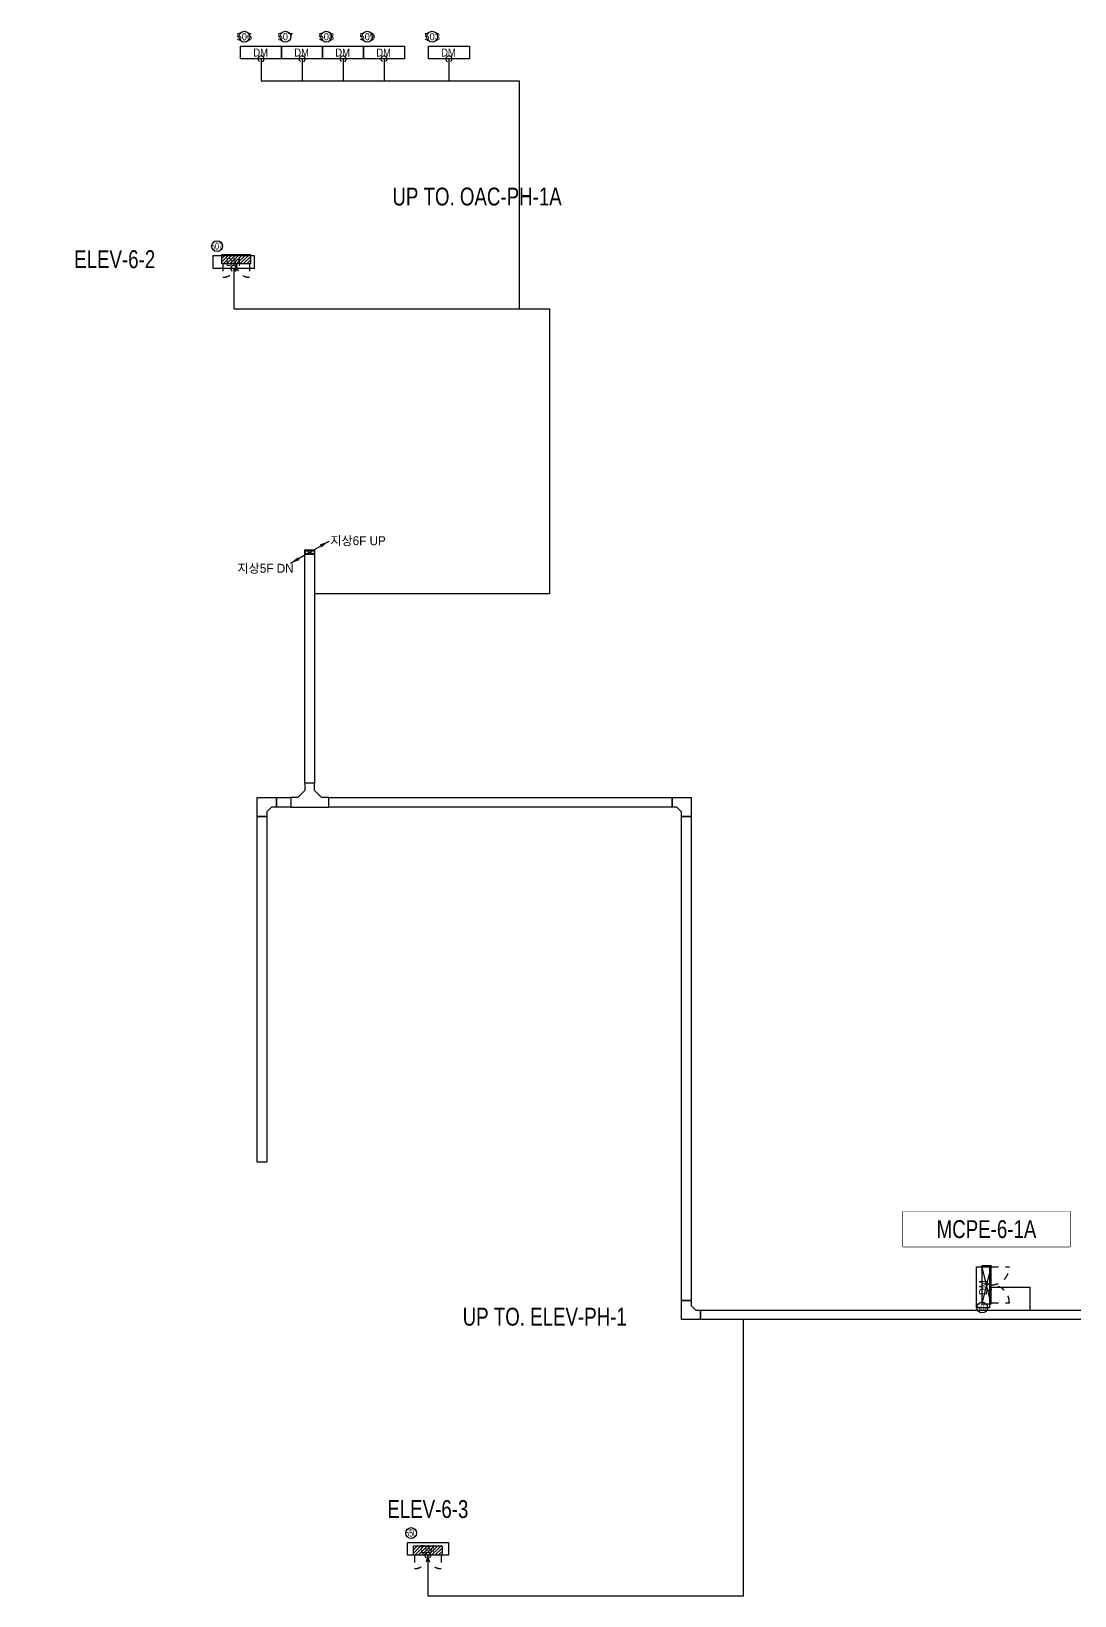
# Model space of a CAD drawing. Header units: millimetres. Extents: x 89450 to 753248, y -530175 to 1209785.
# Drawn here: x 264147 to 286052, y 746001 to 778832 of the extents above; entities that cross this region are included whole.
import ezdxf
from ezdxf.enums import TextEntityAlignment as Align

# ---------------------------------------------------------------- set-up
doc = ezdxf.new("R2010")
doc.units = ezdxf.units.MM
doc.header["$LTSCALE"] = 150
doc.linetypes.add('CONTINOUS', pattern=[0])
doc.linetypes.add('D1', pattern=[3, 1, -1, 1])
for name, color, linetype in [('------01 Distribution Panel', 3, 'Continuous'), ('------01 Motor Control Panel or Center', 4, 'Continuous'), ('-----29 Indicator', 1, 'Continuous'), ('-----99 EPMS CABLE DUCT', 4, 'Continuous'), ('-----99 EPMS CONDUIT', 4, 'Continuous'), ('-----99 EPMS DEVICE', 3, 'Continuous')]:
    doc.layers.add(name, color=color, linetype=linetype)
doc.styles.add('ELEC', font='')
doc.styles.get('ELEC').set_extended_font_data('Dotum')

# ---------------------------------------------------------------- blocks, each defined once
blk = doc.blocks.new('MCP_EQUIPMENT-2')
at = {"color": 161}
for p, q in [((200, 400), (0, -400)), ((200, -400), (0, 400))]:
    blk.add_line(p, q, dxfattribs=at)
at = {"color": 161, "linetype": 'D1'}
for p, q in [((200, 380), (580, 380)), ((200, -380), (580, -380))]:
    blk.add_line(p, q, dxfattribs=at)
at = {"color": 161}
blk.add_lwpolyline([(200, 400), (0, 400), (0, -400), (200, -400)], close=True, dxfattribs=at)
at = {"color": 161, "linetype": 'D1'}
for centre, start, end in [((200, 380), 270, 0), ((200, -380), 0, 90)]:
    blk.add_arc(centre, 380, start, end, dxfattribs=at)
blk = doc.blocks.new('PNL3')
at = {"color": 161, "linetype": 'D1'}
for p, q in [((-200, 280), (-480, 280)), ((-200, -280), (-480, -280))]:
    blk.add_line(p, q, dxfattribs=at)
at = {"color": 161}
for p, q in [((-200, 276), (0, 76)), ((-200, 205), (0, 5)), ((-200, 135), (0, -65)), ((-200, 64), (0, -136)), ((-153, 300), (0, 147)), ((-83, 300), (0, 217)), ((-200, -7), (0, -207)), ((-200, -78), (0, -278)), ((-200, -148), (-48, -300)), ((-200, -219), (-119, -300))]:
    blk.add_line(p, q, dxfattribs=at)
blk.add_lwpolyline([(0, -300), (-200, -300), (-200, 300), (0, 300)], close=True, dxfattribs=at)
at = {"color": 161, "linetype": 'D1'}
for centre, start, end in [((-200, 280), 180, 270), ((-200, -280), 90, 180)]:
    blk.add_arc(centre, 280, start, end, dxfattribs=at)
blk = doc.blocks.new('zw$32E')
for p, q in [((100, 0), (0, 0)), ((0, 0), (0, -400)), ((100, -75), (100, 0)), ((175, -150), (100, -75)), ((250, -150), (175, -150)), ((250, -250), (250, -150)), ((100, -325), (175, -250)), ((100, -400), (100, -325)), ((175, -250), (250, -250)), ((0, -400), (100, -400))]:
    blk.add_line(p, q)

msp = doc.modelspace()

# ---------------------------------------------------------------- linework, layer by layer
at = {"layer": '------01 Motor Control Panel or Center', "linetype": 'CONTINOUS'}
msp.add_lwpolyline([(285952, 754065), (285952, 753325), (282448, 753325), (282448, 754065)], close=True, dxfattribs=at)
at = {"layer": '-----29 Indicator'}
for centre in [(268620, 778719), (269481, 778719), (270341, 778719), (271201, 778719), (272563, 778719), (268046, 774324), (284110, 752049)]:
    msp.add_circle(centre, 114, dxfattribs=at)
at = {"layer": '-----99 EPMS CABLE DUCT'}
for p, q in [((269832, 778252), (269832, 777790)), ((270692, 778252), (270692, 777790)), ((271552, 778252), (271552, 777790)), ((272914, 778252), (272914, 777790)), ((269903, 767940), (270083, 767860)), ((269903, 767860), (270083, 767940)), ((269993, 767900), (270399, 768134)), ((269993, 767900), (269587, 767666))]:
    msp.add_line(p, q, dxfattribs=at)
for points in [[(268972, 778252), (268972, 777790), (274387, 777790), (274387, 773009)], [(268397, 773857), (268397, 773009), (275024, 773009), (275024, 767029), (270093, 767029)], [(284260, 752475), (285108, 752475), (285108, 751995)]]:
    msp.add_lwpolyline(points, dxfattribs=at)
at = {"layer": '-----99 EPMS CABLE DUCT', "elevation": 0}
for points in [[(269893, 763053), (269893, 767950), (270093, 767950), (270093, 763053)], [(269893, 767950), (270093, 767950), (270093, 767850), (269893, 767850)], [(269903, 767940), (270083, 767940), (270083, 767860), (269903, 767860)], [(269292, 762753), (269593, 762753), (269593, 762553), (269292, 762553)], [(270393, 762753), (277599, 762753), (277599, 762553), (270393, 762553)], [(268892, 762353), (269092, 762353), (269092, 755098), (268892, 755098)], [(277799, 762353), (277999, 762353), (277999, 752195), (277799, 752195)], [(278199, 751995), (296200, 751995), (296200, 751795), (278199, 751795)]]:
    msp.add_lwpolyline(points, close=True, dxfattribs=at)
for points in [[(270399, 768134, 0, 70, 0), (270223, 768033, 40, 40, 0)], [(269587, 767666, 0, 70, 0), (269763, 767767, 40, 40, 0)]]:
    msp.add_lwpolyline(points, format="xyseb", dxfattribs=at)
for points in [[(269092, 762353), (268892, 762353), (268892, 762753), (269292, 762753), (269292, 762553), (269192, 762553), (269092, 762453), (269092, 762353)], [(277599, 762553), (277599, 762753), (277999, 762753), (277999, 762353), (277799, 762353), (277799, 762453), (277699, 762553), (277599, 762553)], [(278199, 751995), (278199, 751795), (277799, 751795), (277799, 752195), (277999, 752195), (277999, 752095), (278099, 751995), (278199, 751995)]]:
    msp.add_lwpolyline(points, dxfattribs=at)
at = {"layer": '-----99 EPMS CABLE DUCT'}
msp.add_circle((269993, 767900), 10, dxfattribs=at)
at = {"layer": '-----99 EPMS CONDUIT'}
for centre, start, end in [((268972, 778252), 300, 240), ((269832, 778252), 300, 240), ((270692, 778252), 300, 240), ((271552, 778252), 300, 240), ((272914, 778252), 300, 240), ((268397, 773857), 300, 240), ((284260, 752475), 30, 330), ((272472, 746850, 0), 300, 240)]:
    msp.add_arc(centre, 63.8, start, end, dxfattribs=at)
at = {"layer": '-----99 EPMS DEVICE', "color": 2}
for points in [[(269402, 778252), (268541, 778252), (268541, 778522), (269402, 778522)], [(270262, 778252), (269402, 778252), (269402, 778522), (270262, 778522)], [(271122, 778252), (270262, 778252), (270262, 778522), (271122, 778522)], [(271982, 778252), (271122, 778252), (271122, 778522), (271982, 778522)], [(273344, 778252), (272484, 778252), (272484, 778522), (273344, 778522)], [(268827, 773857), (267967, 773857), (267967, 774127), (268827, 774127)], [(284260, 752906), (284260, 752045), (283990, 752045), (283990, 752906)]]:
    msp.add_lwpolyline(points, close=True, dxfattribs=at)
at = {"layer": '-----99 EPMS DEVICE', "color": 2, "elevation": 0}
msp.add_lwpolyline([(272903, 746850), (272042, 746850), (272042, 747120), (272903, 747120)], close=True, dxfattribs=at)

# ---------------------------------------------------------------- block references
at = {"layer": '------01 Distribution Panel'}
for p, rotation in [((268450, 774150), 89.9999999999999), ((272472, 747050, 0), 89.99999999999993), ((272472, 747050, 0), 89.99999999999993)]:
    msp.add_blockref('PNL3', p, dxfattribs=dict(at, rotation=rotation))
at = {"layer": '------01 Motor Control Panel or Center'}
msp.add_blockref('MCP_EQUIPMENT-2', (284100, 752525), dxfattribs=at)
at = {"layer": '-----99 EPMS CABLE DUCT', "xscale": 2, "yscale": 2, "zscale": 2, "rotation": 89.99999999999993}
msp.add_blockref('zw$32E', (269593, 762553), dxfattribs=at)

# ---------------------------------------------------------------- texts
at = {"layer": '------01 Distribution Panel', "linetype": 'CONTINOUS', "style": 'ELEC', "width": 0.8}
msp.add_text('UP TO. ELEV-PH-1', height=375, dxfattribs=at).set_placement((274926, 751857), align=Align.MIDDLE)
at = {"layer": '------01 Motor Control Panel or Center', "linetype": 'CONTINOUS', "style": 'ELEC', "width": 0.8}
msp.add_text('UP TO. OAC-PH-1A', height=375, dxfattribs=at).set_placement((273505, 775365), align=Align.MIDDLE)
at = {"layer": '-----29 Indicator', "style": 'ELEC'}
for s, p in [('506', (268620, 778719)), ('507', (269481, 778719)), ('508', (270341, 778719)), ('509', (271201, 778719)), ('503', (272563, 778719))]:
    msp.add_text(s, height=150, rotation=360, dxfattribs=at).set_placement(p, align=Align.MIDDLE_CENTER)
at = {"layer": '-----29 Indicator', "style": 'ELEC', "width": 0.6}
msp.add_text('507', height=150, dxfattribs=at).set_placement((268046, 774324), align=Align.MIDDLE_CENTER)
msp.add_text('502', height=150, rotation=360, dxfattribs=at).set_placement((284110, 752049), align=Align.MIDDLE_CENTER)
at = {"layer": '-----99 EPMS CABLE DUCT', "style": 'ELEC'}
for s, p in [('지상6F UP', (270423, 768048)), ('지상5F DN', (268474, 767469))]:
    msp.add_text(s, height=187.7, dxfattribs=at).set_placement(p)
at = {"layer": '-----99 EPMS DEVICE', "color": 2, "style": 'ELEC', "width": 0.9}
for p in [(268962, 778387), (269822, 778387), (270683, 778387), (271543, 778387), (272905, 778387), (268388, 773992), (272463, 746984, 0)]:
    msp.add_text('DM', height=168, dxfattribs=at).set_placement(p, align=Align.MIDDLE)
msp.add_text('DM', height=168, rotation=90, dxfattribs=at).set_placement((284125, 752466), align=Align.MIDDLE)

# ---------------------------------------------------------------- wipeouts: each hides what was drawn before it
msp.add_wipeout([(264147, 774420), (267650, 774420), (267650, 773680), (264147, 773680)]).dxf.layer = '------01 Distribution Panel'
msp.add_wipeout([(270721, 748190), (274224, 748190), (274224, 747450), (270721, 747450)]).translate(0, 0, 0).dxf.layer = '------01 Distribution Panel'

# ---------------------------------------------------------------- next in the draw order: linework, layer by layer
at = {"layer": '-----29 Indicator'}
msp.add_circle((272121, 747316), 114, dxfattribs=at)
at = {"layer": '-----99 EPMS CABLE DUCT', "elevation": 0}
msp.add_lwpolyline([(272472, 746850), (272472, 746001), (279099, 746001), (279099, 751795)], dxfattribs=at)

# ---------------------------------------------------------------- next in the draw order: texts
at = {"layer": '------01 Distribution Panel', "linetype": 'CONTINOUS', "style": 'ELEC', "width": 0.8}
for s, p in [('ELEV-6-2', (265898, 774050)), ('ELEV-6-3', (272472, 747820, 0))]:
    msp.add_text(s, height=375, dxfattribs=at).set_placement(p, align=Align.MIDDLE)
at = {"layer": '-----29 Indicator', "style": 'ELEC', "width": 0.6}
msp.add_text('550', height=150, dxfattribs=at).set_placement((272121, 747316), align=Align.MIDDLE_CENTER)

# ---------------------------------------------------------------- next in the draw order: wipeouts: each hides what was drawn before it
at = {"color": 1}
msp.add_wipeout([(282448, 754065), (285952, 754065), (285952, 753325), (282448, 753325)], dxfattribs=at).dxf.layer = '------01 Motor Control Panel or Center'

# ---------------------------------------------------------------- next in the draw order: texts
at = {"layer": '------01 Motor Control Panel or Center', "linetype": 'CONTINOUS', "style": 'ELEC', "width": 0.8}
msp.add_text('MCPE-6-1A', height=375, dxfattribs=at).set_placement((284200, 753695), align=Align.MIDDLE)

doc.saveas('drawing.dxf')
